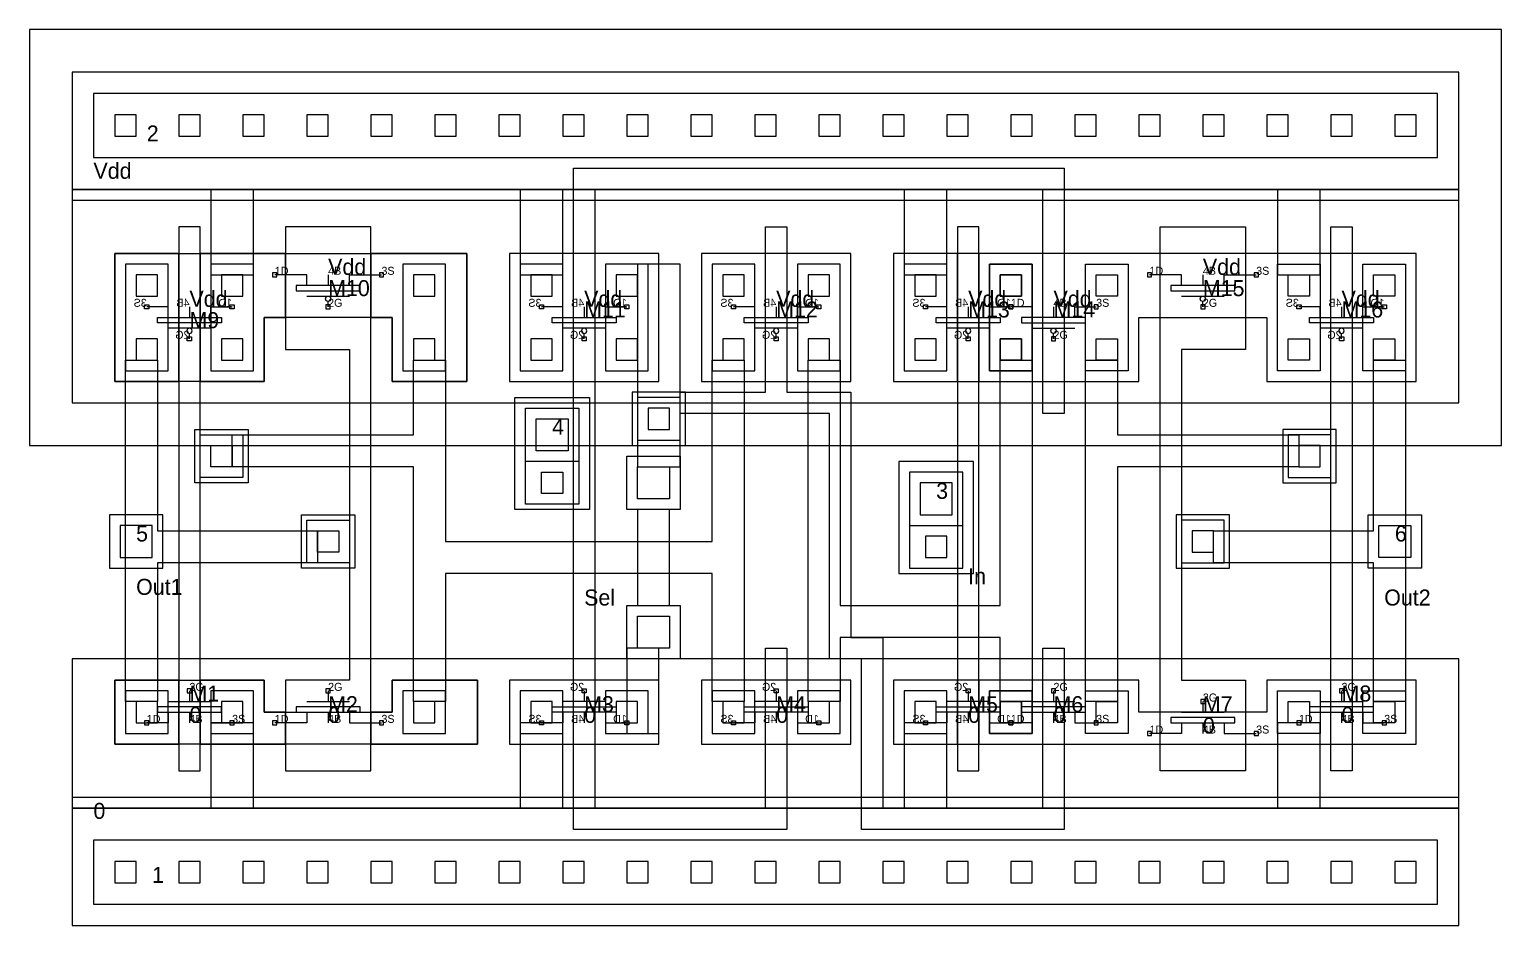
# Model space of a CAD drawing. Extents: x -4 to 794, y 0 to 644.
# Drawn here: x 616 to 754, y 230 to 314 of the extents above; entities that cross this region are included whole.
import ezdxf

# ---------------------------------------------------------------- set-up
doc = ezdxf.new("R2010")
doc.units = 0
for name, color, linetype in [('LAYER1', 7, 'CONTINUOUS'), ('LAYER10', 7, 'CONTINUOUS'), ('LAYER25', 7, 'CONTINUOUS'), ('LAYER4', 7, 'CONTINUOUS'), ('LAYER42', 7, 'CONTINUOUS'), ('LAYER43', 7, 'CONTINUOUS'), ('LAYER44', 7, 'CONTINUOUS'), ('LAYER45', 7, 'CONTINUOUS'), ('LAYER46', 7, 'CONTINUOUS'), ('LAYER49', 7, 'CONTINUOUS'), ('LAYER5', 7, 'CONTINUOUS'), ('LAYER50', 7, 'CONTINUOUS'), ('LAYER51', 7, 'CONTINUOUS'), ('LAYER6', 7, 'CONTINUOUS'), ('LAYER8', 7, 'CONTINUOUS'), ('LAYER9', 7, 'CONTINUOUS')]:
    doc.layers.add(name, color=color, linetype=linetype)

# ---------------------------------------------------------------- blocks, each defined once
blk = doc.blocks.new('CCM1_1')
at = {"layer": 'LAYER25'}
blk.add_lwpolyline([(-1, -1), (1, -1), (1, 1), (-1, 1), (-1, -1)], dxfattribs=at)
at = {"layer": 'LAYER49'}
blk.add_lwpolyline([(-2, -2), (2, -2), (2, 2), (-2, 2), (-2, -2)], dxfattribs=at)
blk = doc.blocks.new('CCM1_2')
at = {"layer": 'LAYER25'}
for points in [[(-1, 5), (1, 5), (1, 7), (-1, 7), (-1, 5)], [(-1, -1), (1, -1), (1, 1), (-1, 1), (-1, -1)]]:
    blk.add_lwpolyline(points, dxfattribs=at)
at = {"layer": 'LAYER49'}
blk.add_lwpolyline([(-2, -2), (2, -2), (2, 8), (-2, 8), (-2, -2)], dxfattribs=at)
blk = doc.blocks.new('CCONT')
at = {"layer": 'LAYER25'}
blk.add_lwpolyline([(-1, -1), (1, -1), (1, 1), (-1, 1), (-1, -1)], dxfattribs=at)
blk = doc.blocks.new('CONT')
at = {"layer": 'LAYER25'}
blk.add_lwpolyline([(-1, -1), (1, -1), (1, 1), (-1, 1), (-1, -1)], dxfattribs=at)
blk = doc.blocks.new('M1V1M2')
at = {"layer": 'LAYER49'}
blk.add_lwpolyline([(-2.5, -2.5), (2.5, -2.5), (2.5, 2.5), (-2.5, 2.5), (-2.5, -2.5)], dxfattribs=at)
at = {"layer": 'LAYER50'}
blk.add_lwpolyline([(-1.5, -1.5), (1.5, -1.5), (1.5, 1.5), (-1.5, 1.5), (-1.5, -1.5)], dxfattribs=at)
at = {"layer": 'LAYER51'}
blk.add_lwpolyline([(-2.5, -2.5), (2.5, -2.5), (2.5, 2.5), (-2.5, 2.5), (-2.5, -2.5)], dxfattribs=at)
blk = doc.blocks.new('NMOS2X6_TOK')
at = {"layer": 'LAYER1'}
for points in [[(0, 2), (0, 1)], [(-2, 0), (-2, -1), (-4, -1)], [(-3, 0), (3, 0), (3, 0.5), (-3, 0.5), (-3, 0)], [(-2, 1), (2, 1)], [(0, 0), (0, -1)], [(2, 0), (2, -1), (4, -1)]]:
    blk.add_lwpolyline(points, dxfattribs=at)
at = {"layer": 'LAYER8'}
blk.add_lwpolyline([(-0.2, 1.8), (0.2, 1.8), (0.2, 2.2), (-0.2, 2.2), (-0.2, 1.8)], dxfattribs=at)
at = {"layer": 'LAYER9'}
for points in [[(-4.2, -1.2), (-3.8, -1.2), (-3.8, -0.8), (-4.2, -0.8), (-4.2, -1.2)], [(3.8, -1.2), (4.2, -1.2), (4.2, -0.8), (3.8, -0.8), (3.8, -1.2)]]:
    blk.add_lwpolyline(points, dxfattribs=at)
at = {"layer": 'LAYER5'}
for s, p in [('2G', (0, 2)), ('1D', (-4, -1)), ('4B', (0, -1)), ('3S', (4, -1))]:
    blk.add_text(s, height=0.75, dxfattribs=at).set_placement(p)
blk = doc.blocks.new('NMOS8X3_TOK')
at = {"layer": 'LAYER1'}
for points in [[(0, 2), (0, 1)], [(-2, 0), (-2, -1), (-5, -1)], [(-3, 0), (3, 0), (3, 0.5), (-3, 0.5), (-3, 0)], [(-2, 1), (2, 1)], [(0, 0), (0, -1)], [(2, 0), (2, -1), (5, -1)]]:
    blk.add_lwpolyline(points, dxfattribs=at)
at = {"layer": 'LAYER8'}
blk.add_lwpolyline([(-0.2, 1.8), (0.2, 1.8), (0.2, 2.2), (-0.2, 2.2), (-0.2, 1.8)], dxfattribs=at)
at = {"layer": 'LAYER9'}
for points in [[(-5.2, -1.2), (-4.8, -1.2), (-4.8, -0.8), (-5.2, -0.8), (-5.2, -1.2)], [(4.8, -1.2), (5.2, -1.2), (5.2, -0.8), (4.8, -0.8), (4.8, -1.2)]]:
    blk.add_lwpolyline(points, dxfattribs=at)
at = {"layer": 'LAYER5'}
for s, p in [('2G', (0, 2)), ('1D', (-5, -1)), ('4B', (0, -1)), ('3S', (5, -1))]:
    blk.add_text(s, height=0.75, dxfattribs=at).set_placement(p)
blk = doc.blocks.new('P1CCM1')
at = {"layer": 'LAYER25'}
blk.add_lwpolyline([(-1, -1), (1, -1), (1, 1), (-1, 1), (-1, -1)], dxfattribs=at)
at = {"layer": 'LAYER46'}
blk.add_lwpolyline([(-2.5, -2.5), (2.5, -2.5), (2.5, 2.5), (-2.5, 2.5), (-2.5, -2.5)], dxfattribs=at)
at = {"layer": 'LAYER49'}
blk.add_lwpolyline([(-2, -2), (2, -2), (2, 2), (-2, 2), (-2, -2)], dxfattribs=at)
blk = doc.blocks.new('P1CCM1V1M2')
at = {"layer": 'LAYER25'}
blk.add_lwpolyline([(-1, -5.5), (1, -5.5), (1, -3.5), (-1, -3.5), (-1, -5.5)], dxfattribs=at)
at = {"layer": 'LAYER46'}
blk.add_lwpolyline([(-3.5, -7), (3.5, -7), (3.5, 3.5), (-3.5, 3.5), (-3.5, -7)], dxfattribs=at)
at = {"layer": 'LAYER49'}
blk.add_lwpolyline([(-2.5, -6.5), (2.5, -6.5), (2.5, 2.5), (-2.5, 2.5), (-2.5, -6.5)], dxfattribs=at)
at = {"layer": 'LAYER50'}
blk.add_lwpolyline([(-1.5, -1.5), (1.5, -1.5), (1.5, 1.5), (-1.5, 1.5), (-1.5, -1.5)], dxfattribs=at)
at = {"layer": 'LAYER51'}
blk.add_lwpolyline([(-2.5, -2.5), (2.5, -2.5), (2.5, 2.5), (-2.5, 2.5), (-2.5, -2.5)], dxfattribs=at)
blk = doc.blocks.new('PMOS2X12_TOK')
at = {"layer": 'LAYER1'}
for points in [[(-2, 0), (-2, 1), (-4, 1)], [(-3, -0.5), (3, -0.5), (3, 0), (-3, 0), (-3, -0.5)], [(0, 1), (0, 0)], [(2, 0), (2, 1), (4, 1)], [(-2, -1), (2, -1)], [(0, -1.5), (-0.18, -1.43), (-0.25, -1.25), (-0.18, -1.07), (0, -1), (0.18, -1.07), (0.25, -1.25), (0.18, -1.43), (0, -1.5)], [(0, -2), (0, -1.5)]]:
    blk.add_lwpolyline(points, dxfattribs=at)
at = {"layer": 'LAYER10'}
for points in [[(-4.2, 0.8), (-3.8, 0.8), (-3.8, 1.2), (-4.2, 1.2), (-4.2, 0.8)], [(3.8, 0.8), (4.2, 0.8), (4.2, 1.2), (3.8, 1.2), (3.8, 0.8)]]:
    blk.add_lwpolyline(points, dxfattribs=at)
at = {"layer": 'LAYER8'}
blk.add_lwpolyline([(-0.2, -2.2), (0.2, -2.2), (0.2, -1.8), (-0.2, -1.8), (-0.2, -2.2)], dxfattribs=at)
at = {"layer": 'LAYER5'}
for s, p in [('1D', (-4, 1)), ('4B', (0, 1)), ('3S', (4, 1)), ('2G', (0, -2))]:
    blk.add_text(s, height=0.75, dxfattribs=at).set_placement(p)
blk = doc.blocks.new('PMOS8X6_TOK')
at = {"layer": 'LAYER1'}
for points in [[(-2, 0), (-2, 1), (-5, 1)], [(-3, -0.5), (3, -0.5), (3, 0), (-3, 0), (-3, -0.5)], [(0, 1), (0, 0)], [(2, 0), (2, 1), (5, 1)], [(-2, -1), (2, -1)], [(0, -1.5), (-0.18, -1.43), (-0.25, -1.25), (-0.18, -1.07), (0, -1), (0.18, -1.07), (0.25, -1.25), (0.18, -1.43), (0, -1.5)], [(0, -2), (0, -1.5)]]:
    blk.add_lwpolyline(points, dxfattribs=at)
at = {"layer": 'LAYER10'}
for points in [[(-5.2, 0.8), (-4.8, 0.8), (-4.8, 1.2), (-5.2, 1.2), (-5.2, 0.8)], [(4.8, 0.8), (5.2, 0.8), (5.2, 1.2), (4.8, 1.2), (4.8, 0.8)]]:
    blk.add_lwpolyline(points, dxfattribs=at)
at = {"layer": 'LAYER8'}
blk.add_lwpolyline([(-0.2, -2.2), (0.2, -2.2), (0.2, -1.8), (-0.2, -1.8), (-0.2, -2.2)], dxfattribs=at)
at = {"layer": 'LAYER5'}
for s, p in [('1D', (-5, 1)), ('4B', (0, 1)), ('3S', (5, 1)), ('2G', (0, -2))]:
    blk.add_text(s, height=0.75, dxfattribs=at).set_placement(p)
blk = doc.blocks.new('DMUX1')
at = {"layer": 'LAYER10'}
for points in [[(4, 51), (10, 51), (10, 63), (4, 63), (4, 51)], [(12, 63), (12, 51), (18, 51), (18, 57), (20, 57), (20, 63), (12, 63)], [(28, 63), (28, 57), (30, 57), (30, 51), (37, 51), (37, 63), (28, 63)], [(41, 51), (47, 51), (47, 63), (41, 63), (41, 51)], [(49, 51), (55, 51), (55, 63), (49, 63), (49, 51)], [(59, 51), (65, 51), (65, 63), (59, 63), (59, 51)], [(67, 51), (73, 51), (73, 63), (67, 63), (67, 51)], [(77, 51), (83, 51), (83, 63), (77, 63), (77, 51)], [(85, 51), (91, 51), (91, 63), (85, 63), (85, 51)], [(93, 63), (93, 51), (100, 51), (100, 57), (102, 57), (102, 63), (93, 63)], [(110, 63), (110, 57), (112, 57), (112, 51), (118, 51), (118, 63), (110, 63)], [(120, 51), (126, 51), (126, 63), (120, 63), (120, 51)]]:
    blk.add_lwpolyline(points, dxfattribs=at)
at = {"layer": 'LAYER42'}
blk.add_lwpolyline([(-4, 45), (134, 45), (134, 84), (-4, 84), (-4, 45)], dxfattribs=at)
at = {"layer": 'LAYER43'}
for points in [[(2, 72), (128, 72), (128, 78), (2, 78), (2, 72)], [(4, 63), (37, 63), (37, 51), (30, 51), (30, 57), (18, 57), (18, 51), (4, 51), (4, 63)], [(41, 51), (55, 51), (55, 63), (41, 63), (41, 51)], [(59, 51), (73, 51), (73, 63), (59, 63), (59, 51)], [(77, 51), (91, 51), (91, 63), (77, 63), (77, 51)], [(126, 63), (77, 63), (77, 51), (100, 51), (100, 57), (112, 57), (112, 51), (126, 51), (126, 63)], [(38, 23), (38, 17), (4, 17), (4, 23), (18, 23), (18, 20), (30, 20), (30, 23), (38, 23)], [(41, 17), (55, 17), (55, 23), (41, 23), (41, 17)], [(59, 17), (73, 17), (73, 23), (59, 23), (59, 17)], [(77, 17), (91, 17), (91, 23), (77, 23), (77, 17)], [(77, 23), (77, 17), (126, 17), (126, 23), (112, 23), (112, 20), (100, 20), (100, 23), (77, 23)], [(2, 2), (128, 2), (128, 8), (2, 8), (2, 2)]]:
    blk.add_lwpolyline(points, dxfattribs=at)
at = {"layer": 'LAYER44'}
for points in [[(0, 49), (130, 49), (130, 69), (0, 69), (0, 49)], [(0, 0), (130, 0), (130, 11), (0, 11), (0, 0)]]:
    blk.add_lwpolyline(points, dxfattribs=at)
at = {"layer": 'LAYER45'}
for points in [[(0, 69), (130, 69), (130, 80), (0, 80), (0, 69)], [(0, 11), (130, 11), (130, 25), (0, 25), (0, 11)]]:
    blk.add_lwpolyline(points, dxfattribs=at)
at = {"layer": 'LAYER46'}
for points in [[(65, 26), (67, 26), (67, 9), (47, 9), (47, 71), (93, 71), (93, 48), (91, 48), (91, 69), (49, 69), (49, 11), (65, 11), (65, 26)], [(10, 65.5), (10, 14.5), (12, 14.5), (12, 65.5), (10, 65.5)], [(28, 65.5), (20, 65.5), (20, 54), (26, 54), (26, 23), (20, 23), (20, 14.5), (28, 14.5), (28, 65.5)], [(57, 50), (65, 50), (65, 65.5), (67, 65.5), (67, 50), (73, 50), (73, 27), (76, 27), (76, 11), (91, 11), (91, 26), (93, 26), (93, 9), (74, 9), (74, 25), (71, 25), (71, 48), (57, 48), (57, 50)], [(83, 65.5), (83, 14.5), (85, 14.5), (85, 65.5), (83, 65.5)], [(102, 65.5), (110, 65.5), (110, 54), (104, 54), (104, 23), (110, 23), (110, 14.5), (102, 14.5), (102, 65.5)], [(120, 65.5), (120, 14.5), (118, 14.5), (118, 65.5), (120, 65.5)]]:
    blk.add_lwpolyline(points, dxfattribs=at)
at = {"layer": 'LAYER49'}
for points in [[(0, 68), (130, 68), (130, 80), (0, 80), (0, 68)], [(13, 61), (17, 61), (17, 69), (13, 69), (13, 61)], [(42, 61), (46, 61), (46, 69), (42, 69), (42, 61)], [(78, 61), (82, 61), (82, 69), (78, 69), (78, 61)], [(113, 61), (117, 61), (117, 69), (113, 69), (113, 61)], [(53, 43), (57, 43), (57, 62), (53, 62), (53, 43)], [(5, 53), (8, 53), (8, 37), (23, 37), (23, 34), (8, 34), (8, 21), (5, 21), (5, 53)], [(32, 53), (35, 53), (35, 36), (60, 36), (60, 53), (63, 53), (63, 21), (60, 21), (60, 33), (35, 33), (35, 21), (32, 21), (32, 43), (15, 43), (15, 46), (32, 46), (32, 53)], [(69, 53), (72, 53), (72, 30), (87, 30), (87, 53), (90, 53), (90, 21), (87, 21), (87, 27), (72, 27), (72, 21), (69, 21), (69, 53)], [(95, 53), (98, 53), (98, 46), (115, 46), (115, 43), (98, 43), (98, 21), (95, 21), (95, 53)], [(122, 53), (125, 53), (125, 21), (122, 21), (122, 34), (107, 34), (107, 37), (122, 37), (122, 53)], [(52, 18), (55, 18), (55, 26), (52, 26), (52, 18)], [(13, 11), (17, 11), (17, 19), (13, 19), (13, 11)], [(42, 11), (46, 11), (46, 19), (42, 19), (42, 11)], [(78, 11), (82, 11), (82, 19), (78, 19), (78, 11)], [(113, 11), (117, 11), (117, 19), (113, 19), (113, 11)], [(0, 0), (130, 0), (130, 12), (0, 12), (0, 0)]]:
    blk.add_lwpolyline(points, dxfattribs=at)
at = {"layer": 'LAYER51'}
blk.add_lwpolyline([(53, 30), (56, 30), (56, 39), (53, 39), (53, 30)], dxfattribs=at)
at = {"layer": 'LAYER9'}
for points in [[(4, 17), (10, 17), (10, 23), (4, 23), (4, 17)], [(12, 23), (12, 17), (20, 17), (20, 20), (18, 20), (18, 23), (12, 23)], [(28, 20), (28, 17), (38, 17), (38, 23), (30, 23), (30, 20), (28, 20)], [(41, 17), (47, 17), (47, 23), (41, 23), (41, 17)], [(49, 17), (55, 17), (55, 23), (49, 23), (49, 17)], [(59, 17), (65, 17), (65, 23), (59, 23), (59, 17)], [(67, 17), (73, 17), (73, 23), (67, 23), (67, 17)], [(77, 17), (83, 17), (83, 23), (77, 23), (77, 17)], [(85, 17), (91, 17), (91, 23), (85, 23), (85, 17)], [(93, 23), (93, 17), (102, 17), (102, 20), (100, 20), (100, 23), (93, 23)], [(110, 20), (110, 17), (118, 17), (118, 23), (112, 23), (112, 20), (110, 20)], [(120, 17), (126, 17), (126, 23), (120, 23), (120, 17)]]:
    blk.add_lwpolyline(points, dxfattribs=at)
for name, p in [('CCONT', (5, 75)), ('CONT', (11, 75)), ('CONT', (17, 75)), ('CONT', (23, 75)), ('CONT', (29, 75)), ('CONT', (35, 75)), ('CONT', (41, 75)), ('CONT', (47, 75)), ('CONT', (53, 75)), ('CONT', (59, 75)), ('CONT', (65, 75)), ('CONT', (71, 75)), ('CONT', (77, 75)), ('CONT', (83, 75)), ('CONT', (89, 75)), ('CONT', (95, 75)), ('CONT', (101, 75)), ('CONT', (107, 75)), ('CONT', (113, 75)), ('CONT', (119, 75)), ('CONT', (125, 75)), ('CCM1_2', (7, 54)), ('CCM1_2', (15, 54)), ('PMOS8X6_TOK', (24, 60)), ('CCM1_2', (33, 54)), ('CCM1_2', (44, 54)), ('CCM1_2', (52, 54)), ('CCM1_2', (62, 54)), ('CCM1_2', (70, 54)), ('CCM1_2', (80, 54)), ('CCM1_2', (88, 54)), ('PMOS8X6_TOK', (106, 60)), ('PMOS2X12_TOK', (92, 57)), ('P1CCM1', (55, 47.5)), ('P1CCM1', (116, 44)), ('P1CCM1V1M2', (81, 40)), ('M1V1M2', (6, 36)), ('P1CCM1', (106, 36)), ('NMOS2X6_TOK', (11, 20)), ('NMOS8X3_TOK', (24, 20)), ('NMOS2X6_TOK', (92, 20)), ('NMOS2X6_TOK', (119, 20)), ('CCM1_1', (7, 20)), ('CCM1_1', (15, 20)), ('CCM1_1', (33, 20)), ('CCM1_1', (44, 20)), ('CCM1_1', (52, 20)), ('CCM1_1', (62, 20)), ('CCM1_1', (70, 20)), ('CCM1_1', (80, 20)), ('CCM1_1', (88, 20)), ('NMOS8X3_TOK', (106, 19)), ('CCONT', (5, 5)), ('CONT', (11, 5)), ('CONT', (17, 5)), ('CONT', (23, 5)), ('CONT', (29, 5)), ('CONT', (35, 5)), ('CONT', (41, 5)), ('CONT', (47, 5)), ('CONT', (53, 5)), ('CONT', (59, 5)), ('CONT', (65, 5)), ('CONT', (71, 5)), ('CONT', (77, 5)), ('CONT', (83, 5)), ('CONT', (89, 5)), ('CONT', (95, 5)), ('CONT', (101, 5)), ('CONT', (107, 5)), ('CONT', (113, 5)), ('CONT', (119, 5)), ('CONT', (125, 5))]:
    blk.add_blockref(name, p)
at = {"xscale": -1}
for name, p in [('CCM1_2', (88, 54)), ('CCM1_2', (97, 54)), ('CCM1_2', (115, 54)), ('CCM1_2', (123, 54)), ('PMOS2X12_TOK', (11, 57)), ('PMOS2X12_TOK', (48, 57)), ('PMOS2X12_TOK', (66, 57)), ('PMOS2X12_TOK', (84, 57)), ('PMOS2X12_TOK', (119, 57)), ('P1CCM1V1M2', (45, 46)), ('P1CCM1', (14, 44)), ('M1V1M2', (54.5, 41.5)), ('P1CCM1', (24, 36)), ('M1V1M2', (124, 36)), ('M1V1M2', (54.5, 27.5)), ('NMOS2X6_TOK', (48, 20)), ('NMOS2X6_TOK', (66, 20)), ('NMOS2X6_TOK', (84, 20)), ('CCM1_1', (88, 20)), ('CCM1_1', (97, 20)), ('CCM1_1', (115, 20)), ('CCM1_1', (123, 20))]:
    blk.add_blockref(name, p, dxfattribs=at)
at = {"layer": 'LAYER4'}
for s, p in [('Vdd', (2, 70)), ('Vdd', (24, 61)), ('Vdd', (106, 61)), ('Vdd', (11, 58)), ('Vdd', (48, 58)), ('Vdd', (66, 58)), ('Vdd', (84, 58)), ('Vdd', (92, 58)), ('Vdd', (119, 58)), ('In', (84, 32)), ('Out1', (6, 31)), ('Sel', (48, 30)), ('Out2', (123, 30)), ('0', (11, 19)), ('0', (24, 19)), ('0', (48, 19)), ('0', (66, 19)), ('0', (84, 19)), ('0', (92, 19)), ('0', (106, 18)), ('0', (119, 19)), ('0', (2, 10))]:
    blk.add_text(s, height=1.5, dxfattribs=at).set_placement(p)
at = {"layer": 'LAYER5'}
for s, p in [('2', (7, 73.5)), ('4', (45, 46)), ('3', (81, 40)), ('5', (6, 36)), ('6', (124, 36)), ('1', (7.5, 4))]:
    blk.add_text(s, height=1.5, dxfattribs=at).set_placement(p)
at = {"layer": 'LAYER6'}
for s, p in [('M10', (24, 59)), ('M15', (106, 59)), ('M11', (48, 57)), ('M12', (66, 57)), ('M13', (84, 57)), ('M14', (92, 57)), ('M16', (119, 57)), ('M9', (11, 56)), ('M1', (11, 21)), ('M8', (119, 21)), ('M2', (24, 20)), ('M3', (48, 20)), ('M4', (66, 20)), ('M5', (84, 20)), ('M6', (92, 20)), ('M7', (106, 20))]:
    blk.add_text(s, height=1.5, dxfattribs=at).set_placement(p)

msp = doc.modelspace()

# ---------------------------------------------------------------- block references
msp.add_blockref('DMUX1', (620, 230))

doc.saveas('drawing.dxf')
